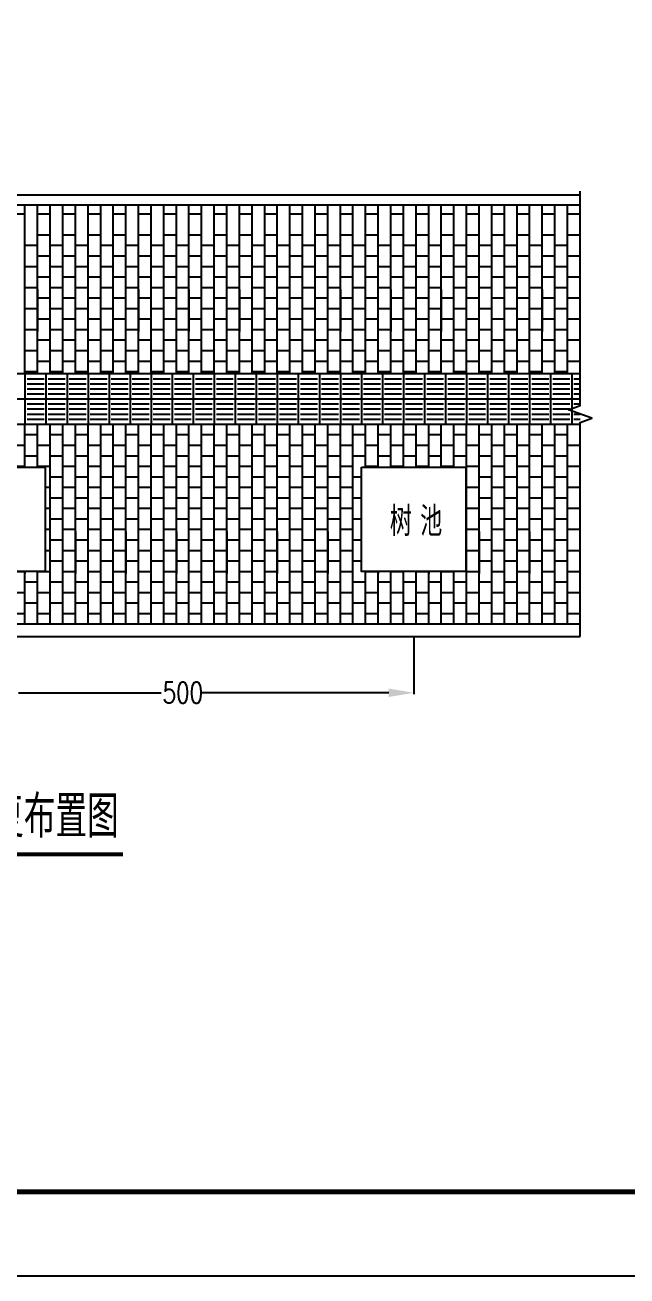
# Model space of a CAD drawing. Extents: x 755 to 3219, y -184 to 287.
# Drawn here: x 2972.6 to 3044.2, y -184 to -35.3 of the extents above; entities that cross this region are included whole.
import ezdxf

# ---------------------------------------------------------------- set-up
doc = ezdxf.new("R2010")
doc.units = 0
doc.layers.add('U-ANNO-TTLB', color=7, linetype='Continuous')
doc.layers.add('标注', color=7, linetype='Continuous')
doc.styles.add('1', font='fsdb_e.shx', dxfattribs={"width": 0.75, "bigfont": 'hztxt.shx'})
doc.styles.add('gpshz', font='txt.shx', dxfattribs={"width": 0.75, "bigfont": 'hztxt.shx'})

msp = doc.modelspace()

# ---------------------------------------------------------------- linework, layer by layer
for p, q in [((2882.64, -55.48), (3038.64, -55.48)), ((2882.64, -56.68), (3038.64, -56.68)), ((2971.14, -57.73), (2972.64, -57.73)), ((2974.14, -57.73), (2975.64, -57.73)), ((2977.14, -57.73), (2978.64, -57.73)), ((2980.14, -57.73), (2981.64, -57.73)), ((2983.14, -57.73), (2984.64, -57.73)), ((2986.14, -57.73), (2987.64, -57.73)), ((2989.14, -57.73), (2990.64, -57.73)), ((2992.14, -57.73), (2993.64, -57.73)), ((2995.14, -57.73), (2996.64, -57.73)), ((2998.14, -57.73), (2999.64, -57.73)), ((3001.14, -57.73), (3002.64, -57.73)), ((3004.14, -57.73), (3005.64, -57.73)), ((3007.14, -57.73), (3008.64, -57.73)), ((3010.14, -57.73), (3011.64, -57.73)), ((3013.14, -57.73), (3014.64, -57.73)), ((3016.14, -57.73), (3017.64, -57.73)), ((3019.14, -57.73), (3020.64, -57.73)), ((3022.14, -57.73), (3023.64, -57.73)), ((3025.14, -57.73), (3026.64, -57.73)), ((3028.14, -57.73), (3029.64, -57.73)), ((3031.14, -57.73), (3032.64, -57.73)), ((3034.14, -57.73), (3035.64, -57.73)), ((3037.14, -57.73), (3038.64, -57.73)), ((2974.14, -60.23), (2975.64, -60.23)), ((2977.14, -60.23), (2978.64, -60.23)), ((2980.14, -60.23), (2981.64, -60.23)), ((2983.14, -60.23), (2984.64, -60.23)), ((2986.14, -60.23), (2987.64, -60.23)), ((2989.14, -60.23), (2990.64, -60.23)), ((2992.14, -60.23), (2993.64, -60.23)), ((2995.14, -60.23), (2996.64, -60.23)), ((2998.14, -60.23), (2999.64, -60.23)), ((3001.14, -60.23), (3002.64, -60.23)), ((3004.14, -60.23), (3005.64, -60.23)), ((3007.14, -60.23), (3008.64, -60.23)), ((3010.14, -60.23), (3011.64, -60.23)), ((3013.14, -60.23), (3014.64, -60.23)), ((3016.14, -60.23), (3017.64, -60.23)), ((3019.14, -60.23), (3020.64, -60.23)), ((3022.14, -60.23), (3023.64, -60.23)), ((3025.14, -60.23), (3026.64, -60.23)), ((3028.14, -60.23), (3029.64, -60.23)), ((3031.14, -60.23), (3032.64, -60.23)), ((3034.14, -60.23), (3035.64, -60.23)), ((3037.14, -60.23), (3038.64, -60.23)), ((2972.64, -61.48), (2974.14, -61.48)), ((2975.64, -61.48), (2977.14, -61.48)), ((2978.64, -61.48), (2980.14, -61.48)), ((2978.64, -61.48), (2980.14, -61.48)), ((2981.64, -61.48), (2983.14, -61.48)), ((2984.64, -61.48), (2986.14, -61.48)), ((2987.64, -61.48), (2989.14, -61.48)), ((2990.64, -61.48), (2992.14, -61.48)), ((2993.64, -61.48), (2995.14, -61.48)), ((2996.64, -61.48), (2998.14, -61.48)), ((2999.64, -61.48), (3001.14, -61.48)), ((3002.64, -61.48), (3004.14, -61.48)), ((3002.64, -61.48), (3004.14, -61.48)), ((3005.64, -61.48), (3007.14, -61.48)), ((3008.64, -61.48), (3010.14, -61.48)), ((3011.64, -61.48), (3013.14, -61.48)), ((3014.64, -61.48), (3016.14, -61.48)), ((3017.64, -61.48), (3019.14, -61.48)), ((3020.64, -61.48), (3022.14, -61.48)), ((3023.64, -61.48), (3025.14, -61.48)), ((3026.64, -61.48), (3028.14, -61.48)), ((3026.64, -61.48), (3028.14, -61.48)), ((3029.64, -61.48), (3031.14, -61.48)), ((3032.64, -61.48), (3034.14, -61.48)), ((3035.64, -61.48), (3037.14, -61.48)), ((2974.14, -62.73), (2975.64, -62.73)), ((2977.14, -62.73), (2978.64, -62.73)), ((2980.14, -62.73), (2981.64, -62.73)), ((2983.14, -62.73), (2984.64, -62.73)), ((2986.14, -62.73), (2987.64, -62.73)), ((2989.14, -62.73), (2990.64, -62.73)), ((2992.14, -62.73), (2993.64, -62.73)), ((2995.14, -62.73), (2996.64, -62.73)), ((2998.14, -62.73), (2999.64, -62.73)), ((3001.14, -62.73), (3002.64, -62.73)), ((3004.14, -62.73), (3005.64, -62.73)), ((3007.14, -62.73), (3008.64, -62.73)), ((3010.14, -62.73), (3011.64, -62.73)), ((3013.14, -62.73), (3014.64, -62.73)), ((3016.14, -62.73), (3017.64, -62.73)), ((3019.14, -62.73), (3020.64, -62.73)), ((3022.14, -62.73), (3023.64, -62.73)), ((3025.14, -62.73), (3026.64, -62.73)), ((3028.14, -62.73), (3029.64, -62.73)), ((3031.14, -62.73), (3032.64, -62.73)), ((3034.14, -62.73), (3035.64, -62.73)), ((3037.14, -62.73), (3038.64, -62.73)), ((2972.64, -63.98), (2974.14, -63.98)), ((2974.14, -65.23), (2975.64, -65.23)), ((2975.64, -63.98), (2977.14, -63.98)), ((2977.14, -65.23), (2978.64, -65.23)), ((2978.64, -63.98), (2980.14, -63.98)), ((2978.64, -63.98), (2980.14, -63.98)), ((2980.14, -65.23), (2981.64, -65.23)), ((2981.64, -63.98), (2983.14, -63.98)), ((2983.14, -65.23), (2984.64, -65.23)), ((2984.64, -63.98), (2986.14, -63.98)), ((2986.14, -65.23), (2987.64, -65.23)), ((2987.64, -63.98), (2989.14, -63.98)), ((2989.14, -65.23), (2990.64, -65.23)), ((2990.64, -63.98), (2992.14, -63.98)), ((2992.14, -65.23), (2993.64, -65.23)), ((2993.64, -63.98), (2995.14, -63.98)), ((2995.14, -65.23), (2996.64, -65.23)), ((2996.64, -63.98), (2998.14, -63.98)), ((2998.14, -65.23), (2999.64, -65.23)), ((2999.64, -63.98), (3001.14, -63.98)), ((3001.14, -65.23), (3002.64, -65.23)), ((3002.64, -63.98), (3004.14, -63.98)), ((3002.64, -63.98), (3004.14, -63.98)), ((3004.14, -65.23), (3005.64, -65.23)), ((3005.64, -63.98), (3007.14, -63.98)), ((3007.14, -65.23), (3008.64, -65.23)), ((3008.64, -63.98), (3010.14, -63.98)), ((3010.14, -65.23), (3011.64, -65.23)), ((3011.64, -63.98), (3013.14, -63.98)), ((3013.14, -65.23), (3014.64, -65.23)), ((3014.64, -63.98), (3016.14, -63.98)), ((3016.14, -65.23), (3017.64, -65.23)), ((3017.64, -63.98), (3019.14, -63.98)), ((3019.14, -65.23), (3020.64, -65.23)), ((3020.64, -63.98), (3022.14, -63.98)), ((3022.14, -65.23), (3023.64, -65.23)), ((3023.64, -63.98), (3025.14, -63.98)), ((3025.14, -65.23), (3026.64, -65.23)), ((3026.64, -63.98), (3028.14, -63.98)), ((3026.64, -63.98), (3028.14, -63.98)), ((3028.14, -65.23), (3029.64, -65.23)), ((3029.64, -63.98), (3031.14, -63.98)), ((3031.14, -65.23), (3032.64, -65.23)), ((3032.64, -63.98), (3034.14, -63.98)), ((3034.14, -65.23), (3035.64, -65.23)), ((3035.64, -63.98), (3037.14, -63.98)), ((3037.14, -65.23), (3038.64, -65.23)), ((2972.64, -66.48), (2974.14, -66.48)), ((2975.64, -66.48), (2977.14, -66.48)), ((2978.64, -66.48), (2980.14, -66.48)), ((2978.64, -66.48), (2980.14, -66.48)), ((2981.64, -66.48), (2983.14, -66.48)), ((2984.64, -66.48), (2986.14, -66.48)), ((2987.64, -66.48), (2989.14, -66.48)), ((2990.64, -66.48), (2992.14, -66.48)), ((2993.64, -66.48), (2995.14, -66.48)), ((2996.64, -66.48), (2998.14, -66.48)), ((2999.64, -66.48), (3001.14, -66.48)), ((3002.64, -66.48), (3004.14, -66.48)), ((3002.64, -66.48), (3004.14, -66.48)), ((3005.64, -66.48), (3007.14, -66.48)), ((3008.64, -66.48), (3010.14, -66.48)), ((3011.64, -66.48), (3013.14, -66.48)), ((3014.64, -66.48), (3016.14, -66.48)), ((3017.64, -66.48), (3019.14, -66.48)), ((3020.64, -66.48), (3022.14, -66.48)), ((3023.64, -66.48), (3025.14, -66.48)), ((3026.64, -66.48), (3028.14, -66.48)), ((3026.64, -66.48), (3028.14, -66.48)), ((3029.64, -66.48), (3031.14, -66.48)), ((3032.64, -66.48), (3034.14, -66.48)), ((3035.64, -66.48), (3037.14, -66.48)), ((2974.14, -67.73), (2975.64, -67.73)), ((2977.14, -67.73), (2978.64, -67.73)), ((2980.14, -67.73), (2981.64, -67.73)), ((2983.14, -67.73), (2984.64, -67.73)), ((2986.14, -67.73), (2987.64, -67.73)), ((2989.14, -67.73), (2990.64, -67.73)), ((2992.14, -67.73), (2993.64, -67.73)), ((2995.14, -67.73), (2996.64, -67.73)), ((2998.14, -67.73), (2999.64, -67.73)), ((3001.14, -67.73), (3002.64, -67.73)), ((3004.14, -67.73), (3005.64, -67.73)), ((3007.14, -67.73), (3008.64, -67.73)), ((3010.14, -67.73), (3011.64, -67.73)), ((3013.14, -67.73), (3014.64, -67.73)), ((3016.14, -67.73), (3017.64, -67.73)), ((3019.14, -67.73), (3020.64, -67.73)), ((3022.14, -67.73), (3023.64, -67.73)), ((3025.14, -67.73), (3026.64, -67.73)), ((3028.14, -67.73), (3029.64, -67.73)), ((3031.14, -67.73), (3032.64, -67.73)), ((3034.14, -67.73), (3035.64, -67.73)), ((3037.14, -67.73), (3038.64, -67.73)), ((2972.64, -68.98), (2974.14, -68.98)), ((2975.64, -68.98), (2977.14, -68.98)), ((2978.64, -68.98), (2980.14, -68.98)), ((2978.64, -68.98), (2980.14, -68.98)), ((2981.64, -68.98), (2983.14, -68.98)), ((2984.64, -68.98), (2986.14, -68.98)), ((2987.64, -68.98), (2989.14, -68.98)), ((2990.64, -68.98), (2992.14, -68.98)), ((2993.64, -68.98), (2995.14, -68.98)), ((2996.64, -68.98), (2998.14, -68.98)), ((2999.64, -68.98), (3001.14, -68.98)), ((3002.64, -68.98), (3004.14, -68.98)), ((3002.64, -68.98), (3004.14, -68.98)), ((3005.64, -68.98), (3007.14, -68.98)), ((3008.64, -68.98), (3010.14, -68.98)), ((3011.64, -68.98), (3013.14, -68.98)), ((3014.64, -68.98), (3016.14, -68.98)), ((3017.64, -68.98), (3019.14, -68.98)), ((3020.64, -68.98), (3022.14, -68.98)), ((3023.64, -68.98), (3025.14, -68.98)), ((3026.64, -68.98), (3028.14, -68.98)), ((3026.64, -68.98), (3028.14, -68.98)), ((3029.64, -68.98), (3031.14, -68.98)), ((3032.64, -68.98), (3034.14, -68.98)), ((3035.64, -68.98), (3037.14, -68.98)), ((2974.14, -70.23), (2975.64, -70.23)), ((2977.14, -70.23), (2978.64, -70.23)), ((2980.14, -70.23), (2981.64, -70.23)), ((2983.14, -70.23), (2984.64, -70.23)), ((2986.14, -70.23), (2987.64, -70.23)), ((2989.14, -70.23), (2990.64, -70.23)), ((2992.14, -70.23), (2993.64, -70.23)), ((2995.14, -70.23), (2996.64, -70.23)), ((2998.14, -70.23), (2999.64, -70.23)), ((3001.14, -70.23), (3002.64, -70.23)), ((3004.14, -70.23), (3005.64, -70.23)), ((3007.14, -70.23), (3008.64, -70.23)), ((3010.14, -70.23), (3011.64, -70.23)), ((3013.14, -70.23), (3014.64, -70.23)), ((3016.14, -70.23), (3017.64, -70.23)), ((3019.14, -70.23), (3020.64, -70.23)), ((3022.14, -70.23), (3023.64, -70.23)), ((3025.14, -70.23), (3026.64, -70.23)), ((3028.14, -70.23), (3029.64, -70.23)), ((3031.14, -70.23), (3032.64, -70.23)), ((3034.14, -70.23), (3035.64, -70.23)), ((3037.14, -70.23), (3038.64, -70.23)), ((2972.64, -71.48), (2974.14, -71.48)), ((2974.14, -72.73), (2975.64, -72.73)), ((2975.64, -71.48), (2977.14, -71.48)), ((2977.14, -72.73), (2978.64, -72.73)), ((2978.64, -71.48), (2980.14, -71.48)), ((2978.64, -71.48), (2980.14, -71.48)), ((2980.14, -72.73), (2981.64, -72.73)), ((2981.64, -71.48), (2983.14, -71.48)), ((2983.14, -72.73), (2984.64, -72.73)), ((2984.64, -71.48), (2986.14, -71.48)), ((2986.14, -72.73), (2987.64, -72.73)), ((2987.64, -71.48), (2989.14, -71.48)), ((2989.14, -72.73), (2990.64, -72.73)), ((2990.64, -71.48), (2992.14, -71.48)), ((2992.14, -72.73), (2993.64, -72.73)), ((2993.64, -71.48), (2995.14, -71.48)), ((2995.14, -72.73), (2996.64, -72.73)), ((2996.64, -71.48), (2998.14, -71.48)), ((2998.14, -72.73), (2999.64, -72.73)), ((2999.64, -71.48), (3001.14, -71.48)), ((3001.14, -72.73), (3002.64, -72.73)), ((3002.64, -71.48), (3004.14, -71.48)), ((3002.64, -71.48), (3004.14, -71.48)), ((3004.14, -72.73), (3005.64, -72.73)), ((3005.64, -71.48), (3007.14, -71.48)), ((3007.14, -72.73), (3008.64, -72.73)), ((3008.64, -71.48), (3010.14, -71.48)), ((3010.14, -72.73), (3011.64, -72.73)), ((3011.64, -71.48), (3013.14, -71.48)), ((3013.14, -72.73), (3014.64, -72.73)), ((3014.64, -71.48), (3016.14, -71.48)), ((3016.14, -72.73), (3017.64, -72.73)), ((3017.64, -71.48), (3019.14, -71.48)), ((3019.14, -72.73), (3020.64, -72.73)), ((3020.64, -71.48), (3022.14, -71.48)), ((3022.14, -72.73), (3023.64, -72.73)), ((3023.64, -71.48), (3025.14, -71.48)), ((3025.14, -72.73), (3026.64, -72.73)), ((3026.64, -71.48), (3028.14, -71.48)), ((3026.64, -71.48), (3028.14, -71.48)), ((3028.14, -72.73), (3029.64, -72.73)), ((3029.64, -71.48), (3031.14, -71.48)), ((3031.14, -72.73), (3032.64, -72.73)), ((3032.64, -71.48), (3034.14, -71.48)), ((3034.14, -72.73), (3035.64, -72.73)), ((3035.64, -71.48), (3037.14, -71.48)), ((3037.14, -72.73), (3038.64, -72.73)), ((2972.64, -73.98), (2974.14, -73.98)), ((2975.64, -73.98), (2977.14, -73.98)), ((2978.64, -73.98), (2980.14, -73.98)), ((2978.64, -73.98), (2980.14, -73.98)), ((2981.64, -73.98), (2983.14, -73.98)), ((2984.64, -73.98), (2986.14, -73.98)), ((2987.64, -73.98), (2989.14, -73.98)), ((2990.64, -73.98), (2992.14, -73.98)), ((2993.64, -73.98), (2995.14, -73.98)), ((2996.64, -73.98), (2998.14, -73.98)), ((2999.64, -73.98), (3001.14, -73.98)), ((3002.64, -73.98), (3004.14, -73.98)), ((3002.64, -73.98), (3004.14, -73.98)), ((3005.64, -73.98), (3007.14, -73.98)), ((3008.64, -73.98), (3010.14, -73.98)), ((3011.64, -73.98), (3013.14, -73.98)), ((3014.64, -73.98), (3016.14, -73.98)), ((3017.64, -73.98), (3019.14, -73.98)), ((3020.64, -73.98), (3022.14, -73.98)), ((3023.64, -73.98), (3025.14, -73.98)), ((3026.64, -73.98), (3028.14, -73.98)), ((3026.64, -73.98), (3028.14, -73.98)), ((3029.64, -73.98), (3031.14, -73.98)), ((3032.64, -73.98), (3034.14, -73.98)), ((3035.64, -73.98), (3037.14, -73.98)), ((2974.14, -75.23), (2975.64, -75.23)), ((2977.14, -75.23), (2978.64, -75.23)), ((2980.14, -75.23), (2981.64, -75.23)), ((2983.14, -75.23), (2984.64, -75.23)), ((2986.14, -75.23), (2987.64, -75.23)), ((2989.14, -75.23), (2990.64, -75.23)), ((2992.14, -75.23), (2993.64, -75.23)), ((2995.14, -75.23), (2996.64, -75.23)), ((2998.14, -75.23), (2999.64, -75.23)), ((3001.14, -75.23), (3002.64, -75.23)), ((3004.14, -75.23), (3005.64, -75.23)), ((3007.14, -75.23), (3008.64, -75.23)), ((3010.14, -75.23), (3011.64, -75.23)), ((3013.14, -75.23), (3014.64, -75.23)), ((3016.14, -75.23), (3017.64, -75.23)), ((3019.14, -75.23), (3020.64, -75.23)), ((3022.14, -75.23), (3023.64, -75.23)), ((3025.14, -75.23), (3026.64, -75.23)), ((3028.14, -75.23), (3029.64, -75.23)), ((3031.14, -75.23), (3032.64, -75.23)), ((3034.14, -75.23), (3035.64, -75.23)), ((3037.14, -75.23), (3038.64, -75.23)), ((2882.64, -76.73), (3038.64, -76.73)), ((2972.64, -76.48), (2974.14, -76.48)), ((2975.64, -76.48), (2977.14, -76.48)), ((2978.64, -76.48), (2980.14, -76.48)), ((2978.64, -76.48), (2980.14, -76.48)), ((2981.64, -76.48), (2983.14, -76.48)), ((2984.64, -76.48), (2986.14, -76.48)), ((2987.64, -76.48), (2989.14, -76.48)), ((2990.64, -76.48), (2992.14, -76.48)), ((2993.64, -76.48), (2995.14, -76.48)), ((2996.64, -76.48), (2998.14, -76.48)), ((2999.64, -76.48), (3001.14, -76.48)), ((3002.64, -76.48), (3004.14, -76.48)), ((3002.64, -76.48), (3004.14, -76.48)), ((3005.64, -76.48), (3007.14, -76.48)), ((3008.64, -76.48), (3010.14, -76.48)), ((3011.64, -76.48), (3013.14, -76.48)), ((3014.64, -76.48), (3016.14, -76.48)), ((3017.64, -76.48), (3019.14, -76.48)), ((3020.64, -76.48), (3022.14, -76.48)), ((3023.64, -76.48), (3025.14, -76.48)), ((3026.64, -76.48), (3028.14, -76.48)), ((3026.64, -76.48), (3028.14, -76.48)), ((3029.64, -76.48), (3031.14, -76.48)), ((3032.64, -76.48), (3034.14, -76.48)), ((3035.64, -76.48), (3037.14, -76.48)), ((2882.64, -79.73), (3038.64, -79.73)), ((2883.33, -82.73), (3038.64, -82.73)), ((2884.02, -82.73), (3038.64, -82.73)), ((2972.64, -83.98), (2974.14, -83.98)), ((2975.64, -83.98), (2977.14, -83.98)), ((2978.64, -83.98), (2980.14, -83.98)), ((2981.64, -83.98), (2983.14, -83.98)), ((2984.64, -83.98), (2986.14, -83.98)), ((2987.64, -83.98), (2989.14, -83.98)), ((2990.64, -83.98), (2992.14, -83.98)), ((2993.64, -83.98), (2995.14, -83.98)), ((2996.64, -83.98), (2998.14, -83.98)), ((2999.64, -83.98), (3001.14, -83.98)), ((3002.64, -83.98), (3004.14, -83.98)), ((3005.64, -83.98), (3007.14, -83.98)), ((3008.64, -83.98), (3010.14, -83.98)), ((3011.64, -83.98), (3013.14, -83.98)), ((3014.64, -83.98), (3016.14, -83.98)), ((3017.64, -83.98), (3019.14, -83.98)), ((3020.64, -83.98), (3022.14, -83.98)), ((3023.64, -83.98), (3025.14, -83.98)), ((3026.64, -83.98), (3028.14, -83.98)), ((3029.64, -83.98), (3031.14, -83.98)), ((3032.64, -83.98), (3034.14, -83.98)), ((3035.64, -83.98), (3037.14, -83.98)), ((2971.14, -85.23), (2972.64, -85.23)), ((2974.14, -85.23), (2975.64, -85.23)), ((2977.14, -85.23), (2978.64, -85.23)), ((2980.14, -85.23), (2981.64, -85.23)), ((2983.14, -85.23), (2984.64, -85.23)), ((2986.14, -85.23), (2987.64, -85.23)), ((2989.14, -85.23), (2990.64, -85.23)), ((2992.14, -85.23), (2993.64, -85.23)), ((2995.14, -85.23), (2996.64, -85.23)), ((2998.14, -85.23), (2999.64, -85.23)), ((3001.14, -85.23), (3002.64, -85.23)), ((3004.14, -85.23), (3005.64, -85.23)), ((3007.14, -85.23), (3008.64, -85.23)), ((3010.14, -85.23), (3011.64, -85.23)), ((3013.14, -85.23), (3014.64, -85.23)), ((3016.14, -85.23), (3017.64, -85.23)), ((3019.14, -85.23), (3020.64, -85.23)), ((3022.14, -85.23), (3023.64, -85.23)), ((3025.14, -85.23), (3026.64, -85.23)), ((3028.14, -85.23), (3029.64, -85.23)), ((3031.14, -85.23), (3032.64, -85.23)), ((3034.14, -85.23), (3035.64, -85.23)), ((3037.14, -85.23), (3038.64, -85.23)), ((2972.64, -86.48), (2974.14, -86.48)), ((2975.64, -86.48), (2977.14, -86.48)), ((2978.64, -86.48), (2980.14, -86.48)), ((2981.64, -86.48), (2983.14, -86.48)), ((2984.64, -86.48), (2986.14, -86.48)), ((2987.64, -86.48), (2989.14, -86.48)), ((2990.64, -86.48), (2992.14, -86.48)), ((2993.64, -86.48), (2995.14, -86.48)), ((2996.64, -86.48), (2998.14, -86.48)), ((2999.64, -86.48), (3001.14, -86.48)), ((3002.64, -86.48), (3004.14, -86.48)), ((3005.64, -86.48), (3007.14, -86.48)), ((3008.64, -86.48), (3010.14, -86.48)), ((3011.64, -86.48), (3013.14, -86.48)), ((3014.64, -86.48), (3016.14, -86.48)), ((3017.64, -86.48), (3019.14, -86.48)), ((3020.64, -86.48), (3022.14, -86.48)), ((3023.64, -86.48), (3025.14, -86.48)), ((3026.64, -86.48), (3028.14, -86.48)), ((3029.64, -86.48), (3031.14, -86.48)), ((3032.64, -86.48), (3034.14, -86.48)), ((3035.64, -86.48), (3037.14, -86.48)), ((2971.14, -87.73), (2972.64, -87.73)), ((2974.14, -87.73), (2975.64, -87.73)), ((2975.64, -88.98), (2977.14, -88.98)), ((2977.14, -87.73), (2978.64, -87.73)), ((2978.64, -88.98), (2980.14, -88.98)), ((2980.14, -87.73), (2981.64, -87.73)), ((2981.64, -88.98), (2983.14, -88.98)), ((2983.14, -87.73), (2984.64, -87.73)), ((2984.64, -88.98), (2986.14, -88.98)), ((2986.14, -87.73), (2987.64, -87.73)), ((2987.64, -88.98), (2989.14, -88.98)), ((2989.14, -87.73), (2990.64, -87.73)), ((2990.64, -88.98), (2992.14, -88.98)), ((2992.14, -87.73), (2993.64, -87.73)), ((2993.64, -88.98), (2995.14, -88.98)), ((2995.14, -87.73), (2996.64, -87.73)), ((2996.64, -88.98), (2998.14, -88.98)), ((2998.14, -87.73), (2999.64, -87.73)), ((2999.64, -88.98), (3001.14, -88.98)), ((3001.14, -87.73), (3002.64, -87.73)), ((3002.64, -88.98), (3004.14, -88.98)), ((3004.14, -87.73), (3005.64, -87.73)), ((3005.64, -88.98), (3007.14, -88.98)), ((3007.14, -87.73), (3008.64, -87.73)), ((3008.64, -88.98), (3010.14, -88.98)), ((3010.14, -87.73), (3011.64, -87.73)), ((3011.64, -88.98), (3012.64, -88.98)), ((3013.14, -87.73), (3014.64, -87.73)), ((3016.14, -87.73), (3017.64, -87.73)), ((3019.14, -87.73), (3020.64, -87.73)), ((3022.14, -87.73), (3023.64, -87.73)), ((3025.04, -88.98), (3025.14, -88.98)), ((3025.14, -87.73), (3026.64, -87.73)), ((3026.64, -88.98), (3028.14, -88.98)), ((3028.14, -87.73), (3029.64, -87.73)), ((3029.64, -88.98), (3031.14, -88.98)), ((3031.14, -87.73), (3032.64, -87.73)), ((3032.64, -88.98), (3034.14, -88.98)), ((3034.14, -87.73), (3035.64, -87.73)), ((3035.64, -88.98), (3037.14, -88.98)), ((3037.14, -87.73), (3038.64, -87.73)), ((2975.04, -90.23), (2975.64, -90.23)), ((2977.14, -90.23), (2978.64, -90.23)), ((2980.14, -90.23), (2981.64, -90.23)), ((2983.14, -90.23), (2984.64, -90.23)), ((2986.14, -90.23), (2987.64, -90.23)), ((2989.14, -90.23), (2990.64, -90.23)), ((2992.14, -90.23), (2993.64, -90.23)), ((2995.14, -90.23), (2996.64, -90.23)), ((2998.14, -90.23), (2999.64, -90.23)), ((3001.14, -90.23), (3002.64, -90.23)), ((3004.14, -90.23), (3005.64, -90.23)), ((3007.14, -90.23), (3008.64, -90.23)), ((3010.14, -90.23), (3011.64, -90.23)), ((3025.14, -90.23), (3026.64, -90.23)), ((3028.14, -90.23), (3029.64, -90.23)), ((3031.14, -90.23), (3032.64, -90.23)), ((3034.14, -90.23), (3035.64, -90.23)), ((3037.14, -90.23), (3038.64, -90.23)), ((2975.64, -91.48), (2977.14, -91.48)), ((2978.64, -91.48), (2980.14, -91.48)), ((2981.64, -91.48), (2983.14, -91.48)), ((2984.64, -91.48), (2986.14, -91.48)), ((2987.64, -91.48), (2989.14, -91.48)), ((2990.64, -91.48), (2992.14, -91.48)), ((2993.64, -91.48), (2995.14, -91.48)), ((2996.64, -91.48), (2998.14, -91.48)), ((2999.64, -91.48), (3001.14, -91.48)), ((3002.64, -91.48), (3004.14, -91.48)), ((3005.64, -91.48), (3007.14, -91.48)), ((3008.64, -91.48), (3010.14, -91.48)), ((3011.64, -91.48), (3012.64, -91.48)), ((3025.04, -91.48), (3025.14, -91.48)), ((3026.64, -91.48), (3028.14, -91.48)), ((3029.64, -91.48), (3031.14, -91.48)), ((3032.64, -91.48), (3034.14, -91.48)), ((3035.64, -91.48), (3037.14, -91.48)), ((2975.04, -92.73), (2975.64, -92.73)), ((2977.14, -92.73), (2978.64, -92.73)), ((2980.14, -92.73), (2981.64, -92.73)), ((2983.14, -92.73), (2984.64, -92.73)), ((2986.14, -92.73), (2987.64, -92.73)), ((2989.14, -92.73), (2990.64, -92.73)), ((2992.14, -92.73), (2993.64, -92.73)), ((2995.14, -92.73), (2996.64, -92.73)), ((2998.14, -92.73), (2999.64, -92.73)), ((3001.14, -92.73), (3002.64, -92.73)), ((3004.14, -92.73), (3005.64, -92.73)), ((3007.14, -92.73), (3008.64, -92.73)), ((3010.14, -92.73), (3011.64, -92.73)), ((3025.14, -92.73), (3026.64, -92.73)), ((3028.14, -92.73), (3029.64, -92.73)), ((3031.14, -92.73), (3032.64, -92.73)), ((3034.14, -92.73), (3035.64, -92.73)), ((3037.14, -92.73), (3038.64, -92.73)), ((2975.64, -93.98), (2977.14, -93.98)), ((2978.64, -93.98), (2980.14, -93.98)), ((2981.64, -93.98), (2983.14, -93.98)), ((2984.64, -93.98), (2986.14, -93.98)), ((2987.64, -93.98), (2989.14, -93.98)), ((2990.64, -93.98), (2992.14, -93.98)), ((2993.64, -93.98), (2995.14, -93.98)), ((2996.64, -93.98), (2998.14, -93.98)), ((2999.64, -93.98), (3001.14, -93.98)), ((3002.64, -93.98), (3004.14, -93.98)), ((3005.64, -93.98), (3007.14, -93.98)), ((3008.64, -93.98), (3010.14, -93.98)), ((3011.64, -93.98), (3012.64, -93.98)), ((3025.04, -93.98), (3025.14, -93.98)), ((3026.64, -93.98), (3028.14, -93.98)), ((3029.64, -93.98), (3031.14, -93.98)), ((3032.64, -93.98), (3034.14, -93.98)), ((3035.64, -93.98), (3037.14, -93.98)), ((2975.04, -95.23), (2975.64, -95.23)), ((2975.64, -96.48), (2977.14, -96.48)), ((2977.14, -95.23), (2978.64, -95.23)), ((2978.64, -96.48), (2980.14, -96.48)), ((2980.14, -95.23), (2981.64, -95.23)), ((2981.64, -96.48), (2983.14, -96.48)), ((2983.14, -95.23), (2984.64, -95.23)), ((2984.64, -96.48), (2986.14, -96.48)), ((2986.14, -95.23), (2987.64, -95.23)), ((2987.64, -96.48), (2989.14, -96.48)), ((2989.14, -95.23), (2990.64, -95.23)), ((2990.64, -96.48), (2992.14, -96.48)), ((2992.14, -95.23), (2993.64, -95.23)), ((2993.64, -96.48), (2995.14, -96.48)), ((2995.14, -95.23), (2996.64, -95.23)), ((2996.64, -96.48), (2998.14, -96.48)), ((2998.14, -95.23), (2999.64, -95.23)), ((2999.64, -96.48), (3001.14, -96.48)), ((3001.14, -95.23), (3002.64, -95.23)), ((3002.64, -96.48), (3004.14, -96.48)), ((3004.14, -95.23), (3005.64, -95.23)), ((3005.64, -96.48), (3007.14, -96.48)), ((3007.14, -95.23), (3008.64, -95.23)), ((3008.64, -96.48), (3010.14, -96.48)), ((3010.14, -95.23), (3011.64, -95.23)), ((3011.64, -96.48), (3012.64, -96.48)), ((3025.04, -96.48), (3025.14, -96.48)), ((3025.14, -95.23), (3026.64, -95.23)), ((3026.64, -96.48), (3028.14, -96.48)), ((3028.14, -95.23), (3029.64, -95.23)), ((3029.64, -96.48), (3031.14, -96.48)), ((3031.14, -95.23), (3032.64, -95.23)), ((3032.64, -96.48), (3034.14, -96.48)), ((3034.14, -95.23), (3035.64, -95.23)), ((3035.64, -96.48), (3037.14, -96.48)), ((3037.14, -95.23), (3038.64, -95.23)), ((2975.04, -97.73), (2975.64, -97.73)), ((2977.14, -97.73), (2978.64, -97.73)), ((2980.14, -97.73), (2981.64, -97.73)), ((2983.14, -97.73), (2984.64, -97.73)), ((2986.14, -97.73), (2987.64, -97.73)), ((2989.14, -97.73), (2990.64, -97.73)), ((2992.14, -97.73), (2993.64, -97.73)), ((2995.14, -97.73), (2996.64, -97.73)), ((2998.14, -97.73), (2999.64, -97.73)), ((3001.14, -97.73), (3002.64, -97.73)), ((3004.14, -97.73), (3005.64, -97.73)), ((3007.14, -97.73), (3008.64, -97.73)), ((3010.14, -97.73), (3011.64, -97.73)), ((3025.14, -97.73), (3026.64, -97.73)), ((3028.14, -97.73), (3029.64, -97.73)), ((3031.14, -97.73), (3032.64, -97.73)), ((3034.14, -97.73), (3035.64, -97.73)), ((3037.14, -97.73), (3038.64, -97.73)), ((2975.64, -98.98), (2977.14, -98.98)), ((2978.64, -98.98), (2980.14, -98.98)), ((2981.64, -98.98), (2983.14, -98.98)), ((2984.64, -98.98), (2986.14, -98.98)), ((2987.64, -98.98), (2989.14, -98.98)), ((2990.64, -98.98), (2992.14, -98.98)), ((2993.64, -98.98), (2995.14, -98.98)), ((2996.64, -98.98), (2998.14, -98.98)), ((2999.64, -98.98), (3001.14, -98.98)), ((3002.64, -98.98), (3004.14, -98.98)), ((3005.64, -98.98), (3007.14, -98.98)), ((3008.64, -98.98), (3010.14, -98.98)), ((3011.64, -98.98), (3012.64, -98.98)), ((3025.04, -98.98), (3025.14, -98.98)), ((3026.64, -98.98), (3028.14, -98.98)), ((3029.64, -98.98), (3031.14, -98.98)), ((3032.64, -98.98), (3034.14, -98.98)), ((3035.64, -98.98), (3037.14, -98.98)), ((2971.14, -100.23), (2972.64, -100.23)), ((2974.14, -100.23), (2975.64, -100.23)), ((2977.14, -100.23), (2978.64, -100.23)), ((2980.14, -100.23), (2981.64, -100.23)), ((2983.14, -100.23), (2984.64, -100.23)), ((2986.14, -100.23), (2987.64, -100.23)), ((2989.14, -100.23), (2990.64, -100.23)), ((2992.14, -100.23), (2993.64, -100.23)), ((2995.14, -100.23), (2996.64, -100.23)), ((2998.14, -100.23), (2999.64, -100.23)), ((3001.14, -100.23), (3002.64, -100.23)), ((3004.14, -100.23), (3005.64, -100.23)), ((3007.14, -100.23), (3008.64, -100.23)), ((3010.14, -100.23), (3011.64, -100.23)), ((3013.14, -100.23), (3014.64, -100.23)), ((3016.14, -100.23), (3017.64, -100.23)), ((3019.14, -100.23), (3020.64, -100.23)), ((3022.14, -100.23), (3023.64, -100.23)), ((3025.14, -100.23), (3026.64, -100.23)), ((3028.14, -100.23), (3029.64, -100.23)), ((3031.14, -100.23), (3032.64, -100.23)), ((3034.14, -100.23), (3035.64, -100.23)), ((3037.14, -100.23), (3038.64, -100.23)), ((2972.64, -101.48), (2974.14, -101.48)), ((2975.64, -101.48), (2977.14, -101.48)), ((2978.64, -101.48), (2980.14, -101.48)), ((2981.64, -101.48), (2983.14, -101.48)), ((2984.64, -101.48), (2986.14, -101.48)), ((2987.64, -101.48), (2989.14, -101.48)), ((2990.64, -101.48), (2992.14, -101.48)), ((2993.64, -101.48), (2995.14, -101.48)), ((2996.64, -101.48), (2998.14, -101.48)), ((2999.64, -101.48), (3001.14, -101.48)), ((3002.64, -101.48), (3004.14, -101.48)), ((3005.64, -101.48), (3007.14, -101.48)), ((3008.64, -101.48), (3010.14, -101.48)), ((3011.64, -101.48), (3013.14, -101.48)), ((3014.64, -101.48), (3016.14, -101.48)), ((3017.64, -101.48), (3019.14, -101.48)), ((3020.64, -101.48), (3022.14, -101.48)), ((3023.64, -101.48), (3025.14, -101.48)), ((3026.64, -101.48), (3028.14, -101.48)), ((3029.64, -101.48), (3031.14, -101.48)), ((3032.64, -101.48), (3034.14, -101.48)), ((3035.64, -101.48), (3037.14, -101.48)), ((2971.14, -102.73), (2972.64, -102.73)), ((2972.64, -103.98), (2974.14, -103.98)), ((2974.14, -102.73), (2975.64, -102.73)), ((2975.64, -103.98), (2977.14, -103.98)), ((2977.14, -102.73), (2978.64, -102.73)), ((2978.64, -103.98), (2980.14, -103.98)), ((2980.14, -102.73), (2981.64, -102.73)), ((2981.64, -103.98), (2983.14, -103.98)), ((2983.14, -102.73), (2984.64, -102.73)), ((2984.64, -103.98), (2986.14, -103.98)), ((2986.14, -102.73), (2987.64, -102.73)), ((2987.64, -103.98), (2989.14, -103.98)), ((2989.14, -102.73), (2990.64, -102.73)), ((2990.64, -103.98), (2992.14, -103.98)), ((2992.14, -102.73), (2993.64, -102.73)), ((2993.64, -103.98), (2995.14, -103.98)), ((2995.14, -102.73), (2996.64, -102.73)), ((2996.64, -103.98), (2998.14, -103.98)), ((2998.14, -102.73), (2999.64, -102.73)), ((2999.64, -103.98), (3001.14, -103.98)), ((3001.14, -102.73), (3002.64, -102.73)), ((3002.64, -103.98), (3004.14, -103.98)), ((3004.14, -102.73), (3005.64, -102.73)), ((3005.64, -103.98), (3007.14, -103.98)), ((3007.14, -102.73), (3008.64, -102.73)), ((3008.64, -103.98), (3010.14, -103.98)), ((3010.14, -102.73), (3011.64, -102.73)), ((3011.64, -103.98), (3013.14, -103.98)), ((3013.14, -102.73), (3014.64, -102.73)), ((3014.64, -103.98), (3016.14, -103.98)), ((3016.14, -102.73), (3017.64, -102.73)), ((3017.64, -103.98), (3019.14, -103.98)), ((3019.14, -102.73), (3020.64, -102.73)), ((3020.64, -103.98), (3022.14, -103.98)), ((3022.14, -102.73), (3023.64, -102.73)), ((3023.64, -103.98), (3025.14, -103.98)), ((3025.14, -102.73), (3026.64, -102.73)), ((3026.64, -103.98), (3028.14, -103.98)), ((3028.14, -102.73), (3029.64, -102.73)), ((3029.64, -103.98), (3031.14, -103.98)), ((3031.14, -102.73), (3032.64, -102.73)), ((3032.64, -103.98), (3034.14, -103.98)), ((3034.14, -102.73), (3035.64, -102.73)), ((3035.64, -103.98), (3037.14, -103.98)), ((3037.14, -102.73), (3038.64, -102.73)), ((2971.14, -105.23), (2972.64, -105.23)), ((2974.14, -105.23), (2975.64, -105.23)), ((2977.14, -105.23), (2978.64, -105.23)), ((2980.14, -105.23), (2981.64, -105.23)), ((2983.14, -105.23), (2984.64, -105.23)), ((2986.14, -105.23), (2987.64, -105.23)), ((2989.14, -105.23), (2990.64, -105.23)), ((2992.14, -105.23), (2993.64, -105.23)), ((2995.14, -105.23), (2996.64, -105.23)), ((2998.14, -105.23), (2999.64, -105.23)), ((3001.14, -105.23), (3002.64, -105.23)), ((3004.14, -105.23), (3005.64, -105.23)), ((3007.14, -105.23), (3008.64, -105.23)), ((3010.14, -105.23), (3011.64, -105.23)), ((3013.14, -105.23), (3014.64, -105.23)), ((3016.14, -105.23), (3017.64, -105.23)), ((3019.14, -105.23), (3020.64, -105.23)), ((3022.14, -105.23), (3023.64, -105.23)), ((3025.14, -105.23), (3026.64, -105.23)), ((3028.14, -105.23), (3029.64, -105.23)), ((3031.14, -105.23), (3032.64, -105.23)), ((3034.14, -105.23), (3035.64, -105.23)), ((3037.14, -105.23), (3038.64, -105.23)), ((2882.64, -106.48), (3038.64, -106.48)), ((2882.64, -107.98), (3038.64, -107.98))]:
    msp.add_line(p, q)
at = {"linetype": 'Continuous'}
for p, q in [((3038.64, -77.73), (3038.64, -55.48)), ((2972.64, -76.73), (2972.64, -56.68)), ((2974.14, -76.73), (2974.14, -56.68)), ((2975.64, -76.73), (2975.64, -56.68)), ((2977.14, -76.73), (2977.14, -56.68)), ((2978.64, -76.73), (2978.64, -56.68)), ((2980.14, -76.73), (2980.14, -56.68)), ((2980.14, -76.73), (2980.14, -56.68)), ((2981.64, -76.73), (2981.64, -56.68)), ((2983.14, -76.73), (2983.14, -56.68)), ((2984.64, -76.73), (2984.64, -56.68)), ((2986.14, -76.73), (2986.14, -56.68)), ((2987.64, -76.73), (2987.64, -56.68)), ((2989.14, -76.73), (2989.14, -56.68)), ((2990.64, -76.73), (2990.64, -56.68)), ((2992.14, -76.73), (2992.14, -56.68)), ((2993.64, -76.73), (2993.64, -56.68)), ((2995.14, -76.73), (2995.14, -56.68)), ((2996.64, -76.73), (2996.64, -56.68)), ((2998.14, -76.73), (2998.14, -56.68)), ((2999.64, -76.73), (2999.64, -56.68)), ((3001.14, -76.73), (3001.14, -56.68)), ((3002.64, -76.73), (3002.64, -56.68)), ((3004.14, -76.73), (3004.14, -56.68)), ((3004.14, -76.73), (3004.14, -56.68)), ((3005.64, -76.73), (3005.64, -56.68)), ((3007.14, -76.73), (3007.14, -56.68)), ((3008.64, -76.73), (3008.64, -56.68)), ((3010.14, -76.73), (3010.14, -56.68)), ((3011.64, -76.73), (3011.64, -56.68)), ((3013.14, -76.73), (3013.14, -56.68)), ((3014.64, -76.73), (3014.64, -56.68)), ((3016.14, -76.73), (3016.14, -56.68)), ((3017.64, -76.73), (3017.64, -56.68)), ((3019.14, -76.73), (3019.14, -56.68)), ((3020.64, -76.73), (3020.64, -56.68)), ((3022.14, -76.73), (3022.14, -56.68)), ((3023.64, -76.73), (3023.64, -56.68)), ((3025.14, -76.73), (3025.14, -56.68)), ((3026.64, -76.73), (3026.64, -56.68)), ((3028.14, -76.73), (3028.14, -56.68)), ((3028.14, -76.73), (3028.14, -56.68)), ((3029.64, -76.73), (3029.64, -56.68)), ((3031.14, -76.73), (3031.14, -56.68)), ((3032.64, -76.73), (3032.64, -56.68)), ((3034.14, -76.73), (3034.14, -56.68)), ((3035.64, -76.73), (3035.64, -56.68)), ((3037.14, -76.73), (3037.14, -56.68)), ((2974.14, -66.73), (2974.14, -71.73)), ((2986.14, -66.73), (2986.14, -71.73)), ((2992.14, -66.73), (2992.14, -71.73)), ((2998.14, -66.73), (2998.14, -71.73)), ((3010.14, -66.73), (3010.14, -71.73)), ((3016.14, -66.73), (3016.14, -71.73)), ((3022.14, -66.73), (3022.14, -71.73)), ((3034.14, -66.73), (3034.14, -71.73)), ((2974.14, -69.23), (2974.14, -71.73)), ((2986.14, -69.23), (2986.14, -71.73)), ((2992.14, -69.23), (2992.14, -71.73)), ((2998.14, -69.23), (2998.14, -71.73)), ((3010.14, -69.23), (3010.14, -71.73)), ((3016.14, -69.23), (3016.14, -71.73)), ((3022.14, -69.23), (3022.14, -71.73)), ((3034.14, -69.23), (3034.14, -71.73)), ((2972.64, -76.73), (2972.64, -82.73)), ((2975.14, -76.73), (2975.14, -82.73)), ((2977.64, -76.73), (2977.64, -82.73)), ((2980.14, -76.73), (2980.14, -82.73)), ((2982.64, -76.73), (2982.64, -82.73)), ((2985.14, -76.73), (2985.14, -82.73)), ((2987.64, -76.73), (2987.64, -82.73)), ((2990.14, -76.73), (2990.14, -82.73)), ((2992.64, -76.73), (2992.64, -82.73)), ((2995.14, -76.73), (2995.14, -82.73)), ((2997.64, -76.73), (2997.64, -82.73)), ((3000.14, -76.73), (3000.14, -82.73)), ((3002.64, -76.73), (3002.64, -82.73)), ((3005.14, -76.73), (3005.14, -82.73)), ((3007.64, -76.73), (3007.64, -82.73)), ((3010.14, -76.73), (3010.14, -82.73)), ((3012.64, -76.73), (3012.64, -82.73)), ((3015.14, -76.73), (3015.14, -82.73)), ((3017.64, -76.73), (3017.64, -82.73)), ((3020.14, -76.73), (3020.14, -82.73)), ((3022.64, -76.73), (3022.64, -82.73)), ((3025.14, -76.73), (3025.14, -82.73)), ((3027.64, -76.73), (3027.64, -82.73)), ((3030.14, -76.73), (3030.14, -82.73)), ((3032.64, -76.73), (3032.64, -82.73)), ((3035.14, -76.73), (3035.14, -82.73)), ((3037.64, -76.73), (3037.64, -82.73)), ((3038.64, -80.53), (3038.64, -76.73)), ((2972.64, -87.83), (2972.64, -82.73)), ((2974.14, -87.83), (2974.14, -82.73)), ((2975.64, -106.48), (2975.64, -82.73)), ((2977.14, -106.48), (2977.14, -82.73)), ((2978.64, -106.48), (2978.64, -82.73)), ((2980.14, -106.48), (2980.14, -82.73)), ((2981.64, -106.48), (2981.64, -82.73)), ((2983.14, -106.48), (2983.14, -82.73)), ((2984.64, -106.48), (2984.64, -82.73)), ((2986.14, -106.48), (2986.14, -82.73)), ((2987.64, -106.48), (2987.64, -82.73)), ((2989.14, -106.48), (2989.14, -82.73)), ((2990.64, -106.48), (2990.64, -82.73)), ((2992.14, -106.48), (2992.14, -82.73)), ((2993.64, -106.48), (2993.64, -82.73)), ((2995.14, -106.48), (2995.14, -82.73)), ((2996.64, -106.48), (2996.64, -82.73)), ((2998.14, -106.48), (2998.14, -82.73)), ((2999.64, -106.48), (2999.64, -82.73)), ((3001.14, -106.48), (3001.14, -82.73)), ((3002.64, -106.48), (3002.64, -82.73)), ((3004.14, -106.48), (3004.14, -82.73)), ((3005.64, -106.48), (3005.64, -82.73)), ((3007.14, -106.48), (3007.14, -82.73)), ((3008.64, -106.48), (3008.64, -82.73)), ((3010.14, -106.48), (3010.14, -82.73)), ((3011.64, -106.48), (3011.64, -82.73)), ((3013.14, -87.83), (3013.14, -82.73)), ((3014.64, -87.83), (3014.64, -82.73)), ((3016.14, -87.83), (3016.14, -82.73)), ((3017.64, -87.83), (3017.64, -82.73)), ((3019.14, -87.83), (3019.14, -82.73)), ((3020.64, -87.83), (3020.64, -82.73)), ((3022.14, -87.83), (3022.14, -82.73)), ((3023.64, -87.83), (3023.64, -82.73)), ((3025.14, -106.48), (3025.14, -82.73)), ((3026.64, -106.48), (3026.64, -82.73)), ((3028.14, -106.48), (3028.14, -82.73)), ((3029.64, -106.48), (3029.64, -82.73)), ((3031.14, -106.48), (3031.14, -82.73)), ((3032.64, -106.48), (3032.64, -82.73)), ((3034.14, -106.48), (3034.14, -82.73)), ((3035.64, -106.48), (3035.64, -82.73)), ((3037.14, -106.48), (3037.14, -82.73)), ((3038.64, -107.98), (3038.64, -82.53)), ((2978.64, -95.48), (2978.64, -100.48)), ((2984.64, -95.48), (2984.64, -100.48)), ((2990.64, -95.48), (2990.64, -100.48)), ((2996.64, -95.48), (2996.64, -100.48)), ((3002.64, -95.48), (3002.64, -100.48)), ((3008.64, -95.48), (3008.64, -100.48)), ((3026.64, -95.48), (3026.64, -100.48)), ((3032.64, -95.48), (3032.64, -100.48)), ((2978.64, -97.98), (2978.64, -100.48)), ((2984.64, -97.98), (2984.64, -100.48)), ((2990.64, -97.98), (2990.64, -100.48)), ((2996.64, -97.98), (2996.64, -100.48)), ((3002.64, -97.98), (3002.64, -100.48)), ((3008.64, -97.98), (3008.64, -100.48)), ((3026.64, -97.98), (3026.64, -100.48)), ((3032.64, -97.98), (3032.64, -100.48)), ((2972.64, -106.48), (2972.64, -100.23)), ((2972.64, -100.23), (2972.64, -100.48)), ((2972.64, -100.23), (2972.64, -100.48)), ((2974.14, -106.48), (2974.14, -100.23)), ((3013.14, -106.48), (3013.14, -100.23)), ((3014.64, -106.48), (3014.64, -100.23)), ((3014.64, -100.23), (3014.64, -100.48)), ((3014.64, -100.23), (3014.64, -100.48)), ((3016.14, -106.48), (3016.14, -100.23)), ((3017.64, -106.48), (3017.64, -100.23)), ((3019.14, -106.48), (3019.14, -100.23)), ((3020.64, -106.48), (3020.64, -100.23)), ((3020.64, -100.23), (3020.64, -100.48)), ((3020.64, -100.23), (3020.64, -100.48)), ((3022.14, -106.48), (3022.14, -100.23)), ((3023.64, -106.48), (3023.64, -100.23)), ((3018.89, -108.04), (3018.89, -114.83)), ((2971.89, -114.65), (2988.83, -114.65)), ((3015.89, -114.65), (2993.58, -114.65))]:
    msp.add_line(p, q, dxfattribs=at)
at = {"color": 2}
for p, q in [((2972.9, -77.33), (2974.91, -77.33)), ((2972.9, -77.93), (2974.91, -77.93)), ((2972.9, -78.53), (2974.91, -78.53)), ((2975.4, -77.33), (2977.41, -77.33)), ((2975.4, -77.93), (2977.41, -77.93)), ((2975.4, -78.53), (2977.41, -78.53)), ((2977.9, -77.33), (2979.91, -77.33)), ((2977.9, -77.93), (2979.91, -77.93)), ((2977.9, -78.53), (2979.91, -78.53)), ((2980.4, -77.33), (2982.41, -77.33)), ((2980.4, -77.93), (2982.41, -77.93)), ((2980.4, -78.53), (2982.41, -78.53)), ((2982.9, -77.33), (2984.91, -77.33)), ((2982.9, -77.93), (2984.91, -77.93)), ((2982.9, -78.53), (2984.91, -78.53)), ((2985.4, -77.33), (2987.41, -77.33)), ((2985.4, -77.93), (2987.41, -77.93)), ((2985.4, -78.53), (2987.41, -78.53)), ((2987.9, -77.33), (2989.91, -77.33)), ((2987.9, -77.93), (2989.91, -77.93)), ((2987.9, -78.53), (2989.91, -78.53)), ((2990.4, -77.33), (2992.41, -77.33)), ((2990.4, -77.93), (2992.41, -77.93)), ((2990.4, -78.53), (2992.41, -78.53)), ((2992.9, -77.33), (2994.91, -77.33)), ((2992.9, -77.93), (2994.91, -77.93)), ((2992.9, -78.53), (2994.91, -78.53)), ((2995.4, -77.33), (2997.41, -77.33)), ((2995.4, -77.93), (2997.41, -77.93)), ((2995.4, -78.53), (2997.41, -78.53)), ((2997.9, -77.33), (2999.91, -77.33)), ((2997.9, -77.93), (2999.91, -77.93)), ((2997.9, -78.53), (2999.91, -78.53)), ((3000.4, -77.33), (3002.41, -77.33)), ((3000.4, -77.93), (3002.41, -77.93)), ((3000.4, -78.53), (3002.41, -78.53)), ((3002.9, -77.33), (3004.91, -77.33)), ((3002.9, -77.93), (3004.91, -77.93)), ((3002.9, -78.53), (3004.91, -78.53)), ((3005.4, -77.33), (3007.41, -77.33)), ((3005.4, -77.93), (3007.41, -77.93)), ((3005.4, -78.53), (3007.41, -78.53)), ((3007.9, -77.33), (3009.91, -77.33)), ((3007.9, -77.93), (3009.91, -77.93)), ((3007.9, -78.53), (3009.91, -78.53)), ((3010.4, -77.33), (3012.41, -77.33)), ((3010.4, -77.93), (3012.41, -77.93)), ((3010.4, -78.53), (3012.41, -78.53)), ((3012.9, -77.33), (3014.91, -77.33)), ((3012.9, -77.93), (3014.91, -77.93)), ((3012.9, -78.53), (3014.91, -78.53)), ((3015.4, -77.33), (3017.41, -77.33)), ((3015.4, -77.93), (3017.41, -77.93)), ((3015.4, -78.53), (3017.41, -78.53)), ((3017.9, -77.33), (3019.91, -77.33)), ((3017.9, -77.93), (3019.91, -77.93)), ((3017.9, -78.53), (3019.91, -78.53)), ((3020.4, -77.33), (3022.41, -77.33)), ((3020.4, -77.93), (3022.41, -77.93)), ((3020.4, -78.53), (3022.41, -78.53)), ((3022.9, -77.33), (3024.91, -77.33)), ((3022.9, -77.93), (3024.91, -77.93)), ((3022.9, -78.53), (3024.91, -78.53)), ((3025.4, -77.33), (3027.41, -77.33)), ((3025.4, -77.93), (3027.41, -77.93)), ((3025.4, -78.53), (3027.41, -78.53)), ((3027.9, -77.33), (3029.91, -77.33)), ((3027.9, -77.93), (3029.91, -77.93)), ((3027.9, -78.53), (3029.91, -78.53)), ((3030.4, -77.33), (3032.41, -77.33)), ((3030.4, -77.93), (3032.41, -77.93)), ((3030.4, -78.53), (3032.41, -78.53)), ((3032.9, -77.33), (3034.91, -77.33)), ((3032.9, -77.93), (3034.91, -77.93)), ((3032.9, -78.53), (3034.91, -78.53)), ((3035.4, -77.33), (3037.41, -77.33)), ((3035.4, -77.93), (3037.41, -77.93)), ((3035.4, -78.53), (3037.41, -78.53)), ((3037.9, -77.33), (3038.64, -77.33)), ((3037.9, -77.93), (3038.64, -77.93)), ((3037.9, -78.53), (3038.64, -78.53)), ((2972.9, -79.13), (2974.91, -79.13)), ((2975.4, -79.13), (2977.41, -79.13)), ((2977.9, -79.13), (2979.91, -79.13)), ((2980.4, -79.13), (2982.41, -79.13)), ((2982.9, -79.13), (2984.91, -79.13)), ((2985.4, -79.13), (2987.41, -79.13)), ((2987.9, -79.13), (2989.91, -79.13)), ((2990.4, -79.13), (2992.41, -79.13)), ((2992.9, -79.13), (2994.91, -79.13)), ((2995.4, -79.13), (2997.41, -79.13)), ((2997.9, -79.13), (2999.91, -79.13)), ((3000.4, -79.13), (3002.41, -79.13)), ((3002.9, -79.13), (3004.91, -79.13)), ((3005.4, -79.13), (3007.41, -79.13)), ((3007.9, -79.13), (3009.91, -79.13)), ((3010.4, -79.13), (3012.41, -79.13)), ((3012.9, -79.13), (3014.91, -79.13)), ((3015.4, -79.13), (3017.41, -79.13)), ((3017.9, -79.13), (3019.91, -79.13)), ((3020.4, -79.13), (3022.41, -79.13)), ((3022.9, -79.13), (3024.91, -79.13)), ((3025.4, -79.13), (3027.41, -79.13)), ((3027.9, -79.13), (3029.91, -79.13)), ((3030.4, -79.13), (3032.41, -79.13)), ((3032.9, -79.13), (3034.91, -79.13)), ((3035.4, -79.13), (3037.41, -79.13)), ((3037.9, -79.13), (3038.64, -79.13)), ((2972.9, -80.33), (2974.91, -80.33)), ((2972.9, -80.93), (2974.91, -80.93)), ((2972.9, -81.53), (2974.91, -81.53)), ((2975.4, -80.33), (2977.41, -80.33)), ((2975.4, -80.93), (2977.41, -80.93)), ((2975.4, -81.53), (2977.41, -81.53)), ((2977.9, -80.33), (2979.91, -80.33)), ((2977.9, -80.93), (2979.91, -80.93)), ((2977.9, -81.53), (2979.91, -81.53)), ((2980.4, -80.33), (2982.41, -80.33)), ((2980.4, -80.93), (2982.41, -80.93)), ((2980.4, -81.53), (2982.41, -81.53)), ((2982.9, -80.33), (2984.91, -80.33)), ((2982.9, -80.93), (2984.91, -80.93)), ((2982.9, -81.53), (2984.91, -81.53)), ((2985.4, -80.33), (2987.41, -80.33)), ((2985.4, -80.93), (2987.41, -80.93)), ((2985.4, -81.53), (2987.41, -81.53)), ((2987.9, -80.33), (2989.91, -80.33)), ((2987.9, -80.93), (2989.91, -80.93)), ((2987.9, -81.53), (2989.91, -81.53)), ((2990.4, -80.33), (2992.41, -80.33)), ((2990.4, -80.93), (2992.41, -80.93)), ((2990.4, -81.53), (2992.41, -81.53)), ((2992.9, -80.33), (2994.91, -80.33)), ((2992.9, -80.93), (2994.91, -80.93)), ((2992.9, -81.53), (2994.91, -81.53)), ((2995.4, -80.33), (2997.41, -80.33)), ((2995.4, -80.93), (2997.41, -80.93)), ((2995.4, -81.53), (2997.41, -81.53)), ((2997.9, -80.33), (2999.91, -80.33)), ((2997.9, -80.93), (2999.91, -80.93)), ((2997.9, -81.53), (2999.91, -81.53)), ((3000.4, -80.33), (3002.41, -80.33)), ((3000.4, -80.93), (3002.41, -80.93)), ((3000.4, -81.53), (3002.41, -81.53)), ((3002.9, -80.33), (3004.91, -80.33)), ((3002.9, -80.93), (3004.91, -80.93)), ((3002.9, -81.53), (3004.91, -81.53)), ((3005.4, -80.33), (3007.41, -80.33)), ((3005.4, -80.93), (3007.41, -80.93)), ((3005.4, -81.53), (3007.41, -81.53)), ((3007.9, -80.33), (3009.91, -80.33)), ((3007.9, -80.93), (3009.91, -80.93)), ((3007.9, -81.53), (3009.91, -81.53)), ((3010.4, -80.33), (3012.41, -80.33)), ((3010.4, -80.93), (3012.41, -80.93)), ((3010.4, -81.53), (3012.41, -81.53)), ((3012.9, -80.33), (3014.91, -80.33)), ((3012.9, -80.93), (3014.91, -80.93)), ((3012.9, -81.53), (3014.91, -81.53)), ((3015.4, -80.33), (3017.41, -80.33)), ((3015.4, -80.93), (3017.41, -80.93)), ((3015.4, -81.53), (3017.41, -81.53)), ((3017.9, -80.33), (3019.91, -80.33)), ((3017.9, -80.93), (3019.91, -80.93)), ((3017.9, -81.53), (3019.91, -81.53)), ((3020.4, -80.33), (3022.41, -80.33)), ((3020.4, -80.93), (3022.41, -80.93)), ((3020.4, -81.53), (3022.41, -81.53)), ((3022.9, -80.33), (3024.91, -80.33)), ((3022.9, -80.93), (3024.91, -80.93)), ((3022.9, -81.53), (3024.91, -81.53)), ((3025.4, -80.33), (3027.41, -80.33)), ((3025.4, -80.93), (3027.41, -80.93)), ((3025.4, -81.53), (3027.41, -81.53)), ((3027.9, -80.33), (3029.91, -80.33)), ((3027.9, -80.93), (3029.91, -80.93)), ((3027.9, -81.53), (3029.91, -81.53)), ((3030.4, -80.33), (3032.41, -80.33)), ((3030.4, -80.93), (3032.41, -80.93)), ((3030.4, -81.53), (3032.41, -81.53)), ((3032.9, -80.33), (3034.91, -80.33)), ((3032.9, -80.93), (3034.91, -80.93)), ((3032.9, -81.53), (3034.91, -81.53)), ((3035.4, -80.33), (3037.41, -80.33)), ((3035.4, -80.93), (3037.41, -80.93)), ((3035.4, -81.53), (3037.41, -81.53)), ((3037.9, -80.33), (3038.64, -80.33)), ((3037.9, -81.53), (3038.64, -81.53)), ((2972.9, -82.13), (2974.91, -82.13)), ((2975.4, -82.13), (2977.41, -82.13)), ((2977.9, -82.13), (2979.91, -82.13)), ((2980.4, -82.13), (2982.41, -82.13)), ((2982.9, -82.13), (2984.91, -82.13)), ((2985.4, -82.13), (2987.41, -82.13)), ((2987.9, -82.13), (2989.91, -82.13)), ((2990.4, -82.13), (2992.41, -82.13)), ((2992.9, -82.13), (2994.91, -82.13)), ((2995.4, -82.13), (2997.41, -82.13)), ((2997.9, -82.13), (2999.91, -82.13)), ((3000.4, -82.13), (3002.41, -82.13)), ((3002.9, -82.13), (3004.91, -82.13)), ((3005.4, -82.13), (3007.41, -82.13)), ((3007.9, -82.13), (3009.91, -82.13)), ((3010.4, -82.13), (3012.41, -82.13)), ((3012.9, -82.13), (3014.91, -82.13)), ((3015.4, -82.13), (3017.41, -82.13)), ((3017.9, -82.13), (3019.91, -82.13)), ((3020.4, -82.13), (3022.41, -82.13)), ((3022.9, -82.13), (3024.91, -82.13)), ((3025.4, -82.13), (3027.41, -82.13)), ((3027.9, -82.13), (3029.91, -82.13)), ((3030.4, -82.13), (3032.41, -82.13)), ((3032.9, -82.13), (3034.91, -82.13)), ((3035.4, -82.13), (3037.41, -82.13)), ((3037.9, -82.13), (3038.64, -82.13))]:
    msp.add_line(p, q, dxfattribs=at)
at = {"linetype": 'Continuous'}
msp.add_lwpolyline([(3038.64, -107.53), (3038.64, -82.53), (3040.02, -82.03), (3037.27, -81.03), (3038.64, -80.53), (3038.64, -55.03)], dxfattribs=at)
at = {"color": 1, "linetype": 'Continuous'}
for points in [[(2962.64, -87.83), (2975.04, -87.83), (2975.04, -100.23), (2962.64, -100.23)], [(3012.64, -87.83), (3025.04, -87.83), (3025.04, -100.23), (3012.64, -100.23)]]:
    msp.add_lwpolyline(points, close=True, dxfattribs=at)
at = {"color": 0, "linetype": 'Continuous', "const_width": 0.45}
msp.add_lwpolyline([(2941.41, -133.85), (2984.31, -133.85)], dxfattribs=at)
at = {"linetype": 'Continuous'}
msp.add_solid([(3015.89, -114.15), (3015.89, -115.15), (3018.89, -114.65)], dxfattribs=at)
at = {"layer": 'Defpoints', "color": 0, "linetype": 'ByBlock'}
msp.add_point((3039.14, -108.98), dxfattribs=at)
at = {"layer": 'U-ANNO-TTLB', "color": 3}
msp.add_lwpolyline([(2798.81, -183.95), (3218.81, -183.95), (3218.81, 113.05), (2798.81, 113.05)], close=True, dxfattribs=at)
at = {"layer": 'U-ANNO-TTLB', "color": 175, "lineweight": 60, "const_width": 0.6}
msp.add_lwpolyline([(2823.81, -173.95), (3208.81, -173.95), (3208.81, 103.05), (2823.81, 103.05)], close=True, dxfattribs=at)

# ---------------------------------------------------------------- texts
at = {"style": '1', "width": 0.75}
msp.add_text('树 池', height=3.5, dxfattribs=at).set_placement((3016.02, -96.04))
at = {"layer": '标注', "style": 'gpshz', "width": 0.75}
msp.add_text('人行道及树池恢复布置图', height=5, dxfattribs=at).set_placement((2942.51, -131.87))
at = {"layer": '标注', "insert": (2991.41, -114.65), "char_height": 2.5, "attachment_point": 5, "style": 'gpshz'}
msp.add_mtext('\\A1;500', dxfattribs=at)

doc.saveas('drawing.dxf')
